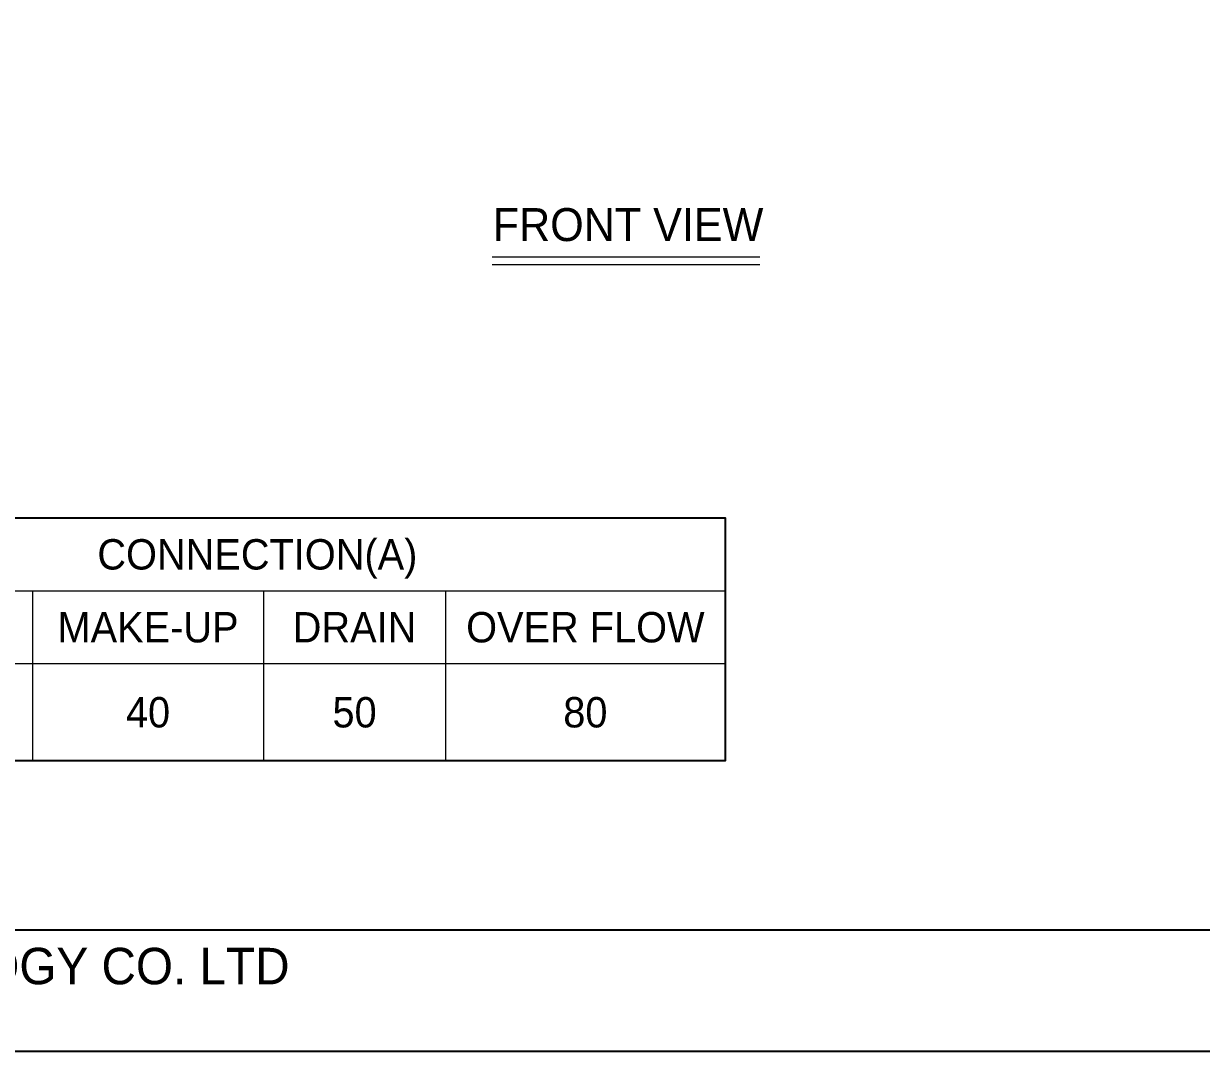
# Model space of a CAD drawing. Header units: millimetres. Extents: x 19537 to 50503, y 7619 to 29516.
# Drawn here: x 36209 to 43356, y 7619 to 13856 of the extents above; entities that cross this region are included whole.
import ezdxf
from ezdxf.enums import TextEntityAlignment as Align

# ---------------------------------------------------------------- set-up
doc = ezdxf.new("R2010")
doc.units = ezdxf.units.MM
for name, color, linetype in [('냉각탑_box', 1, 'Continuous'), ('냉각탑_form', 1, 'Continuous'), ('냉각탑_text', 3, 'Continuous')]:
    doc.layers.add(name, color=color, linetype=linetype)
doc.styles.add('돋움', font='Dotum.ttf')

msp = doc.modelspace()

# ---------------------------------------------------------------- linework, layer by layer
at = {"layer": 'Defpoints'}
msp.add_lwpolyline([(19537.2, 29515.9), (50503, 29515.9), (50503, 7618.7), (19537.2, 7618.7)], close=True, dxfattribs=at)
at = {"layer": '냉각탑_box', "lineweight": 20}
for p, q in [((39053.1, 12441.1), (40676.4, 12441.1)), ((39053.1, 12394.5), (40676.4, 12394.5)), ((34789.7, 10413.9), (40465.3, 10413.9)), ((36263.9, 10413.9), (36263.9, 9381.9)), ((37664.3, 10413.9), (37664.3, 9381.9)), ((38770, 10413.9), (38770, 9381.9)), ((24617.7, 9971.6), (40465.3, 9971.6))]:
    msp.add_line(p, q, dxfattribs=at)
at = {"layer": '냉각탑_box'}
msp.add_lwpolyline([(24617.7, 10856.1), (40465.3, 10856.1), (40465.3, 9381.9), (24617.7, 9381.9)], close=True, dxfattribs=at)
at = {"layer": '냉각탑_form'}
msp.add_lwpolyline([(20274.5, 28778.6), (20274.5, 8356), (49765.7, 8356), (49765.7, 28778.6)], close=True, dxfattribs=at)

# ---------------------------------------------------------------- texts
at = {"layer": '냉각탑_form', "lineweight": 20, "style": '돋움'}
msp.add_text('SUNG JI AIR-CONDITIONING TECHNOLOGY CO. LTD', height=221.184, dxfattribs=at).set_placement((30556.8, 8026.2))
at = {"layer": '냉각탑_text', "lineweight": 20, "style": '돋움'}
for s, height, p in [('FRONT VIEW', 199.97, (39876.6, 12635.8)), ('CONNECTION(A)', 184.275, (37627.5, 10635)), ('MAKE-UP', 184.27, (36964.1, 10192.7)), ('DRAIN', 184.27, (38217.2, 10192.7)), ('OVER FLOW', 184.27, (39617.7, 10192.7)), ('40', 184.27, (36964.1, 9676.8)), ('50', 184.27, (38217.2, 9676.8)), ('80', 184.27, (39617.7, 9676.8))]:
    msp.add_text(s, height=height, dxfattribs=at).set_placement(p, align=Align.MIDDLE_CENTER)

doc.saveas('drawing.dxf')
